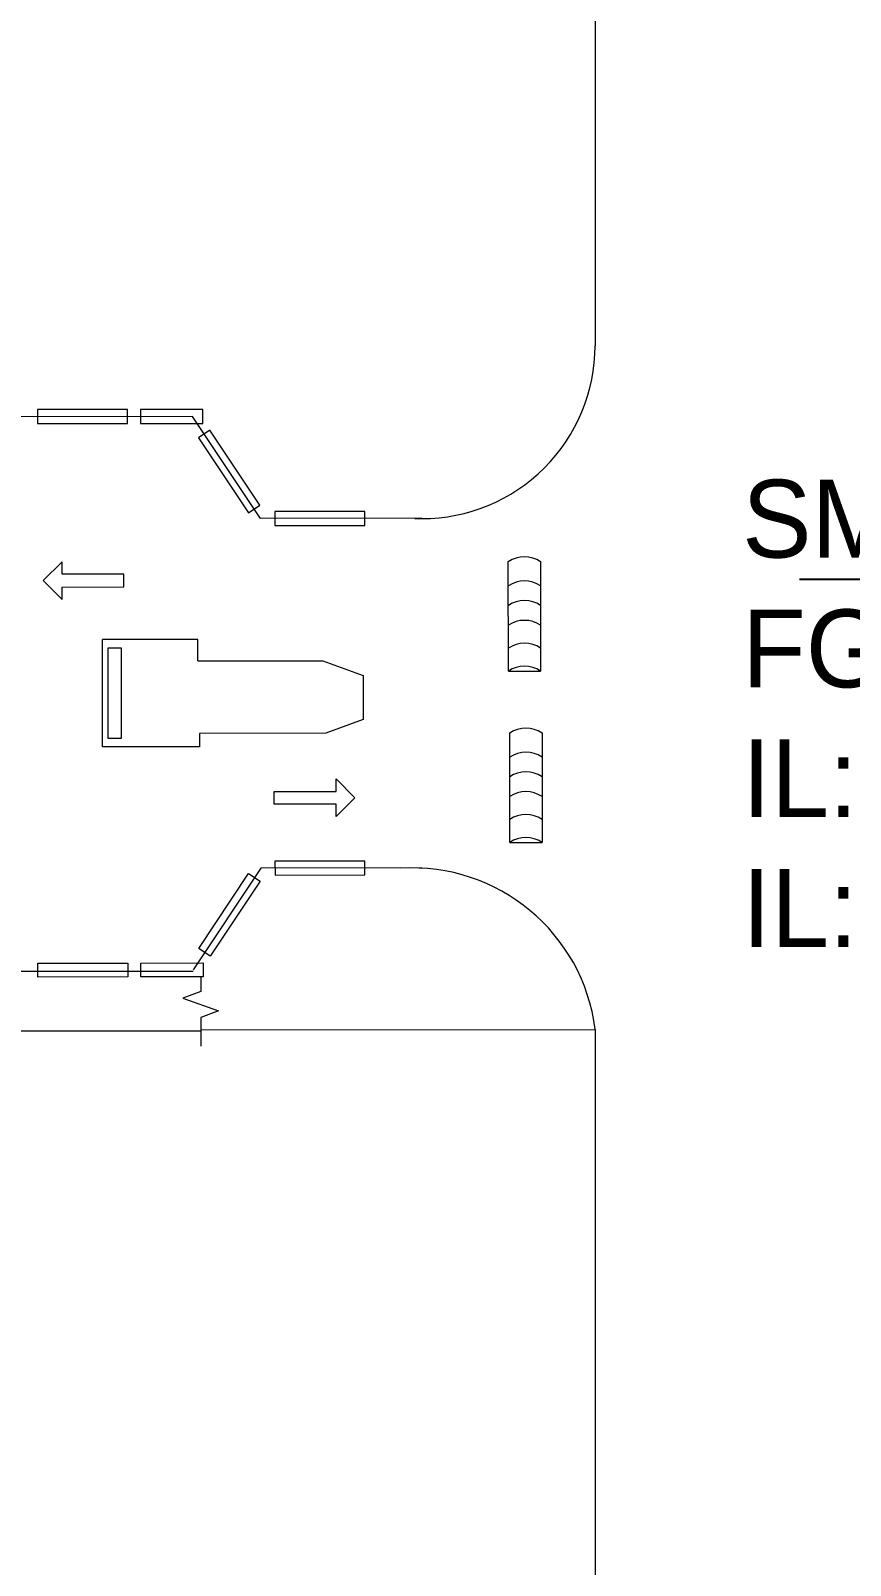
# Model space of a CAD drawing. Header units: metres. Extents: x 6917732 to 8046551, y 3602874 to 4094271.
# Drawn here: x 7150526 to 7174207, y 3810616 to 3854977 of the extents above; entities that cross this region are included whole.
import ezdxf

# ---------------------------------------------------------------- set-up
doc = ezdxf.new("R2010")
doc.units = ezdxf.units.M
doc.header["$LTSCALE"] = 0.5
doc.header["$MEASUREMENT"] = 0
doc.linetypes.add('03000 - Plant Layout 1$0$CENTER2', pattern=[1.125, 0.75, -0.125, 0.125, -0.125])
doc.linetypes.add('HIDDEN2', pattern=[4.762499999999999, 3.175, -1.5875])
for name, color, linetype in [('CI-CEN', 1, '03000 - Plant Layout 1$0$CENTER2'), ('CI-ROAD', 11, 'CONTINUOUS'), ('P-Detl-Note', 2, 'CONTINUOUS'), ('RD-TXT', 7, 'CONTINUOUS'), ('SANITARY', 6, 'CONTINUOUS')]:
    doc.layers.add(name, color=color, linetype=linetype)
doc.layers.add('CI-PED-FOOTPATH', color=44, linetype='CONTINUOUS', lineweight=0)
doc.layers.get('CI-CEN').off()
doc.styles.add('BASE PLAN SEWER$0$Style-font061', font='font061.shx')
doc.styles.add('ROMANS', font='ROMANS.shx', dxfattribs={"width": 0.9})
doc.dimstyles.new('1-200', dxfattribs={"dimtxt": 3000, "dimasz": 3000, "dimexe": 1000, "dimexo": 1000, "dimgap": 1000, "dimtad": 1, "dimdec": 0, "dimdsep": 46, "dimtxsty": 'ROMANS', "dimcen": 0, "dimclrd": 5, "dimclre": 5, "dimclrt": 2, "dimadec": 0, "dimazin": 2, "dimtfac": 1, "dimtdec": 0, "dimtmove": 2, "dimatfit": 2, "dimfxl": 1, "dimtolj": 1, "dimtzin": 0, "dimlwd": -1, "dimlwe": -1, "dimarcsym": 0})

# ---------------------------------------------------------------- blocks, each defined once
blk = doc.blocks.new('sdsxdc')
at = {"layer": 'CI-PED-FOOTPATH', "color": 15, "lineweight": 0, "extrusion": (0.007640920335774551, -0.02019141982640698, 0.9997669342910958)}
for p, q in [((7157162.032359304, 3840878.897046777, 56.26149215414779), (7155201.673823692, 3843821.840662056, 130.6799900158076)), ((7164327.589975878, 3836465.1279705, -151.6711388613664), (7164325.95575381, 3839633.222449463, -87.67541101658452)), ((7165257.911127208, 3839633.846810476, -94.78545815408194), (7165259.545349278, 3836465.752331577, -158.7811859975405)), ((7155357.264657581, 3837382.335714371, -24.36093725083543), (7152600.230011401, 3837380.488646372, -3.327047803478081)), ((7152601.83218997, 3834274.513667013, -66.06795745544474), (7152600.230011401, 3837380.488646372, -3.327047803478081)), ((7155357.585093284, 3836761.140718514, -36.9091191808385), (7155357.264657581, 3837382.335714371, -24.36093725083543)), ((7155357.585093284, 3836761.140718514, -36.9091191808385), (7158968.912164928, 3836763.560117442, -64.46055183640766)), ((7158968.912164928, 3836763.560117442, -64.46055183640766), (7160133.925554763, 3836335.064593916, -82.01835146850016)), ((7164327.589975878, 3836465.1279705, -151.6711388613664), (7165259.545349278, 3836465.752331513, -158.7811859988523)), ((7160133.925554763, 3836335.064593916, -82.01835146850016), (7160134.579661627, 3835067.016394066, -107.6330129094887)), ((7160134.579661627, 3835067.016394066, -107.6330129094887), (7159054.572679108, 3834667.083669883, -107.4559338592113)), ((7155400.65977015, 3834664.6357407, -79.57960655787065), (7155399.176974897, 3834276.387740673, -87.40937985441434)), ((7159054.572679108, 3834667.083669883, -107.4559338592113), (7155400.65977015, 3834664.6357407, -79.57960655787065)), ((7164368.975978967, 3831512.956774476, -252.0021173957783), (7164367.341756895, 3834681.051253441, -188.0063895509484)), ((7165299.297130163, 3834681.675614453, -195.1164366874227), (7165300.931352232, 3831513.581135552, -259.1121645309754)), ((7155399.176974897, 3834276.387740673, -87.40937985441434), (7152601.83218997, 3834274.513667013, -66.06795745544474)), ((7164368.975978967, 3831512.956774476, -252.0021173957783), (7165300.931352361, 3831513.581135489, -259.1121645332092)), ((7157179.355843803, 3830771.727796829, -147.9965783542501), (7155222.034823664, 3827826.159542607, -192.5264279971844)), ((7142874.241838603, 3826063.925011515, -81.10936860901938), (7155442.971088798, 3826068.83907708, -3.418704099823344))]:
    blk.add_line(p, q, dxfattribs=at)
at = {"layer": 'CI-PED-FOOTPATH', "color": 15, "lineweight": 0, "elevation": 238.8326127770424}
blk.add_lwpolyline([(7161620.794825518, 3840877.133731176), (7161829.296951964, 3840872.614633134, 0.4142138787593186), (7166831.750809008, 3845870.164974915), (7166831.750809008, 3845870.164974915)], format="xyb", dxfattribs=at)
at = {"layer": 'CI-PED-FOOTPATH', "color": 15, "lineweight": 0, "extrusion": (0.007640920335774551, -0.02019141982640698, 0.9997669342910958)}
for points, elevation in [([(8050816.158884524, 1063192.987431694), (8048383.906267233, 1064111.762271181), (8048242.556291927, 1063737.569560828), (8050674.808909222, 1062818.79472134)], -22809.24501365028), ([(8052854.345257353, 1062419.856649713), (8051170.478060759, 1063055.931538589), (8051029.128085451, 1062681.738828239), (8052712.995282043, 1062045.66393936)], -22809.2450136411), ([(8053416.044827594, 1059253.903750683), (8052833.928018097, 1061787.900597582), (8052444.08234934, 1061698.344165352), (8053026.199158842, 1059164.347318453)], -22809.24501365031), ([(8056186.723640626, 1058008.685295202), (8053754.471023336, 1058927.460134687), (8053613.121048031, 1058553.267424336), (8056045.373665322, 1057634.492584847)], -22809.24501365945), ([(8046791.936837131, 1059425.695272407), (8047108.403048127, 1058724.999842489), (8047235.198690377, 1059060.663184012), (8048906.24995755, 1058429.429467227), (8049036.887892005, 1058775.264425178), (8047365.836624827, 1059406.498141961), (8047492.632267021, 1059742.161483333)], -22873.25746334508), ([(8047840.461950766, 1056942.00666984), (8046921.68711128, 1054509.754052548), (8047295.879821633, 1054368.404077242), (8048214.654661121, 1056800.656694535)], -22833.03820114452), ([(8052991.089543905, 1050361.337716658), (8052290.394113966, 1050044.871505584), (8052417.189756211, 1050380.534847106), (8050746.138489188, 1051011.76856383), (8050876.776423635, 1051357.603521779), (8052547.827690661, 1050726.369805053), (8052674.623332885, 1051062.033146498)], -23142.18026828325), ([(8049573.82480711, 1049082.478392279), (8047461.734183683, 1047566.20889168), (8047228.461952829, 1047891.145910667), (8049340.552576249, 1049407.415411268)], -22809.24501365032), ([(8052614.371375664, 1048551.674966985), (8050182.118758373, 1049470.449806473), (8050040.768783065, 1049096.257096121), (8052473.021400359, 1048177.482256631)], -22809.24501365944), ([(8045018.922788123, 1047846.090605057), (8042586.670170832, 1048764.865444546), (8042728.020146136, 1049139.058154899), (8045160.27276343, 1048220.28331541)], -22809.24501365035), ([(8047059.233490819, 1047078.583515268), (8045375.366294226, 1047714.658404143), (8045516.716269535, 1048088.851114495), (8047200.583466122, 1047452.776225619)], -22809.24501364117)]:
    blk.add_lwpolyline(points, close=True, dxfattribs=dict(at, elevation=elevation))
for points, elevation in [([(8052502.493597793, 1062337.367252362), (8045005.70987214, 1065169.250838486)], -22809.24501364118), ([(8057660.636617291, 1057240.939347157), (8053294.367605616, 1058890.282051876)], -22809.24501364108), ([(8054083.406923976, 1047785.771450275), (8049733.344191599, 1049428.9922902)], -22809.24501365022), ([(8046840.138136581, 1047327.573572187), (8039411.615114572, 1050133.671918495)], -22809.2450136503)]:
    blk.add_lwpolyline(points, dxfattribs=dict(at, elevation=elevation))
at = {"layer": 'CI-PED-FOOTPATH', "color": 15, "lineweight": 0, "extrusion": (0.007640920335774551, -0.02019141982640698, 0.9997669342910958), "elevation": -22782.93271023523, "flags": 128}
blk.add_lwpolyline([(8046994.141606241, 1047103.171744871), (8046843.798962217, 1046705.172938533), (8046295.625838378, 1046711.811917462), (8047126.940882355, 1045996.9226277), (8046578.76775852, 1046003.561606624), (8046284.627705408, 1045224.891051784)], dxfattribs=at)
at = {"layer": 'CI-PED-FOOTPATH', "color": 15, "lineweight": 0, "elevation": 175.0089277370673, "flags": 128}
blk.add_lwpolyline([(7155441.434445149, 3826090.426300994), (7166833.112852803, 3826106.397183488)], dxfattribs=at)
at = {"layer": 'CI-PED-FOOTPATH', "color": 15, "lineweight": 0, "extrusion": (0.007640920335774551, -0.02019141982640698, 0.9997669342910958)}
for centre in [(8059734.617390721, 1054347.707698296, -22873.25746334508), (8059488.800515055, 1053696.962038381, -22873.25746334506), (8059288.677139183, 1053167.179785079, -22873.25746334505), (8059086.772174228, 1052632.681169803, -22873.25746334504), (8058852.077809484, 1052011.379890777, -22873.25746334503), (8058617.383444722, 1051390.078611687, -22873.25746334505), (8058020.604978233, 1049700.349296967, -22873.25746334505), (8057774.788102555, 1049049.603637052, -22873.25746334504), (8057574.664726641, 1048519.821383631, -22873.25746334504), (8057372.759761706, 1047985.322768416, -22873.25746334507), (8057138.065396942, 1047364.021489324, -22873.25746334503), (8056903.371032227, 1046742.720210357, -22873.25746334502)]:
    blk.add_arc(centre, 853.0456464471164, 36.19477732394451, 102.4174610131816, dxfattribs=at)
at = {"layer": 'CI-PED-FOOTPATH', "color": 15, "lineweight": 0}
blk.add_arc((7161550.022668709, 3825450.810290721, -108.1397228846326), 5323.768119816333, 7.08736572582256, 93.54818754984352, dxfattribs=at)
at = {"layer": 'CI-ROAD', "color": 15, "lineweight": 0}
for p, q in [((7166839.638899578, 3995836.021957855, 33.1896701657006), (7166831.750809008, 3845870.164974915, 238.8326127770424)), ((7166833.112820636, 3826106.934006076, -108.1435654332458), (7166843.408311663, 3659490.379808698, -1004.04133871415))]:
    blk.add_line(p, q, dxfattribs=at)
blk = doc.blocks.new('A$C65520D9C')
at = {"layer": 'CI-CEN', "color": 8, "linetype": 'HIDDEN2', "lineweight": 0, "ltscale": 2000}
blk.add_blockref('sdsxdc', (-7494655.575114666, -4067566.219431999, -33.1896701657006), dxfattribs=at)
blk = doc.blocks.new('A$C021B369C')
at = {"layer": 'RD-TXT', "color": 2}
blk.add_blockref('A$C65520D9C', (0, 0), dxfattribs=at)

msp = doc.modelspace()

# ---------------------------------------------------------------- block references
at = {"layer": 'RD-TXT', "color": 2, "lineweight": -3}
msp.add_blockref('A$C021B369C', (7494655.577469633, 4067566.219431999, 32.91900027009051), dxfattribs=at)

# ---------------------------------------------------------------- texts
at = {"layer": 'P-Detl-Note', "ltscale": 10, "insert": (7171081.386235068, 3841996.084551316), "char_height": 2250, "width": 29981.41178915952, "attachment_point": 1, "style": 'BASE PLAN SEWER$0$Style-font061'}
msp.add_mtext('SMH-07\\PFGL:921.20M \\PIL:919.98M (IN)\\PIL:920.03M (OUT)', dxfattribs=at)

# ---------------------------------------------------------------- leaders
at = {"layer": 'SANITARY', "color": 3, "lineweight": -3}
msp.add_leader([(7194929.978660236, 3847508.451576084, 310.3882528372962), (7186841.602975255, 3839107.160198412, 310.3882528372962), (7172740.043739868, 3839109.46872777, 310.3882528372962)], dimstyle='1-200', override={"dimasz": 1500, "dimexe": 100, "dimexo": 100, "dimtad": 0, "dimaunit": 1, "dimadec": 3, "dimfxl": 10, "dimtfill": 1, "dimarcsym": 2}, dxfattribs=at)

doc.saveas('drawing.dxf')
